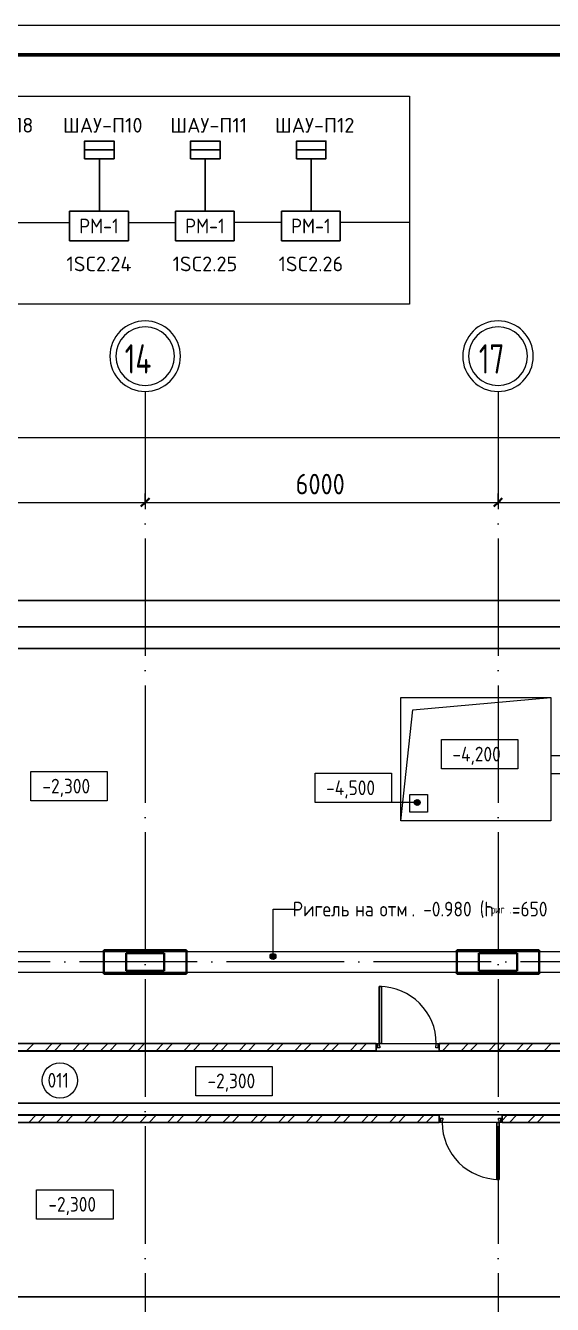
# Model space of a CAD drawing. Header units: millimetres. Extents: x -1073752 to 1436911, y -1379358 to 94781.
# Drawn here: x -1019067 to -1010109, y -777938 to -756179 of the extents above; entities that cross this region are included whole.
import ezdxf
from ezdxf.enums import TextEntityAlignment as Align

# ---------------------------------------------------------------- set-up
doc = ezdxf.new("R2010")
doc.units = ezdxf.units.MM
doc.set_wipeout_variables(frame=1)
doc.linetypes.add('ADSK_Линия сетки', pattern=[25, 20, -2.5, 0, -2.5])
doc.linetypes.add('ADSK_Сверху', pattern=[450, 300, -150])
for name, color, linetype, lineweight in [('RC-Линии_связи-Адресные', 5, 'Continuous', 50), ('RC-Прочее_оборудование', 1, 'Continuous', 30), ('Аннотация', 7, 'Continuous', 18), ('АПС', 5, 'Continuous', 30), ('Двери', 252, 'Continuous', 9), ('лс', 5, 'Continuous', 30), ('Марки помещений', 7, 'Continuous', 20), ('Несущие колонны', 7, 'Continuous', 18), ('Оси', 252, 'Continuous', 9), ('Отметки', 7, 'Continuous', 9), ('ОФ_рамка', 8, 'Continuous', 60), ('Перекрытие', 252, 'Continuous', 18), ('Размеры', 250, 'Continuous', 9), ('Стены наружные', 7, 'Continuous', 18)]:
    doc.layers.add(name, color=color, linetype=linetype, lineweight=lineweight)
doc.layers.add('Линии', color=7, linetype='Continuous', lineweight=9, true_color=0x00a600)
doc.styles.add('GOST Common', font='', dxfattribs={"width": 0.9, "height": 500})
doc.styles.add('GOST Common_1', font='', dxfattribs={"width": 0.9, "height": 350})
doc.styles.add('GOST Common_2', font='', dxfattribs={"width": 0.9, "height": 250})
doc.styles.add('GOST Common_3', font='', dxfattribs={"height": 3.5})
doc.styles.add('ICOCPEUR', font='isocpeur.ttf', dxfattribs={"height": 250})
doc.styles.add('ISOCPEUR', font='isocpeur.ttf', dxfattribs={"height": 250})
doc.styles.add('RubezhCAD', font='isocpeur.ttf')
doc.styles.get("Standard").update_dxf_attribs({"font": 'arial.ttf'})
doc.styles.get('GOST Common').set_extended_font_data('GOST 2.304 type A')
doc.styles.get('GOST Common_1').set_extended_font_data('GOST Common')
doc.styles.get('GOST Common_2').set_extended_font_data('GOST type B')
doc.styles.get('GOST Common_3').set_extended_font_data('GOST 2.304 type A')

# ---------------------------------------------------------------- blocks, each defined once
blk = doc.blocks.new('подвал')
at = {"layer": 'Аннотация', "lineweight": 9, "true_color": 0x636466}
h = blk.add_hatch(color=251, dxfattribs=at)
edge = h.paths.add_edge_path()
edge.add_arc((-193093, 20356), 50, 0, 360)
at = {"layer": 'Отметки', "true_color": 0x636466}
h = blk.add_hatch(color=251, dxfattribs=at)
edge = h.paths.add_edge_path()
edge.add_arc((-190640, 22974), 50, 0, 360)
at = {"layer": 'Аннотация', "color": 251, "lineweight": 20, "true_color": 0x636466}
for p, q in [((-190229, 23547), (-190229, 24047)), ((-190229, 24047), (-188929, 24047)), ((-188929, 24047), (-188929, 23547)), ((-197213, 23001), (-197213, 23501)), ((-197213, 23501), (-195913, 23501)), ((-195913, 23501), (-195913, 23001)), ((-188929, 23547), (-190229, 23547)), ((-192377, 22974), (-192377, 23474)), ((-192377, 23474), (-191077, 23474)), ((-191077, 23474), (-191077, 22974)), ((-195913, 23001), (-197213, 23001)), ((-191077, 22974), (-192377, 22974)), ((-194406, 17985), (-194406, 18485)), ((-194406, 18485), (-193106, 18485)), ((-193106, 18485), (-193106, 17985)), ((-193106, 17985), (-194406, 17985)), ((-197112, 15886), (-197112, 16386)), ((-197112, 16386), (-195812, 16386)), ((-195812, 16386), (-195812, 15886)), ((-195812, 15886), (-197112, 15886))]:
    blk.add_line(p, q, dxfattribs=at)
at = {"layer": 'Аннотация', "color": 251, "lineweight": 9, "true_color": 0x636466}
for p, q in [((-193093, 21161), (-192735, 21161)), ((-193093, 20356), (-193093, 21161))]:
    blk.add_line(p, q, dxfattribs=at)
blk.add_circle((-193093, 20356), 50, dxfattribs=at)
at = {"layer": 'Двери', "color": 251, "lineweight": 30, "true_color": 0x636466}
for p, q in [((-191287, 19842), (-191247, 19842)), ((-191287, 18872), (-191287, 19842)), ((-191247, 19842), (-191247, 18872)), ((-191247, 18872), (-191287, 18872)), ((-189287, 16562), (-189287, 17532)), ((-189287, 17532), (-189247, 17532)), ((-189247, 17532), (-189247, 16562)), ((-189247, 16562), (-189287, 16562))]:
    blk.add_line(p, q, dxfattribs=at)
at = {"layer": 'Двери', "color": 251, "true_color": 0x636466}
for p, q in [((-191337, 18872), (-191317, 18872)), ((-191337, 18802), (-191337, 18872)), ((-191317, 18802), (-191337, 18802)), ((-191317, 18872), (-191287, 18872)), ((-191317, 18802), (-191317, 18872)), ((-191317, 18872), (-191317, 18802)), ((-191277, 18802), (-191317, 18802)), ((-191287, 18872), (-191287, 18832)), ((-191287, 18832), (-191277, 18832)), ((-191277, 18832), (-191277, 18802)), ((-190327, 18832), (-190317, 18832)), ((-190327, 18802), (-190327, 18832)), ((-190287, 18802), (-190327, 18802)), ((-190317, 18872), (-190287, 18872)), ((-190317, 18832), (-190317, 18872)), ((-190287, 18872), (-190287, 18802)), ((-190287, 18872), (-190267, 18872)), ((-190287, 18802), (-190287, 18872)), ((-190267, 18802), (-190287, 18802)), ((-190267, 18872), (-190267, 18802)), ((-190267, 17602), (-190247, 17602)), ((-190267, 17532), (-190267, 17602)), ((-190247, 17532), (-190267, 17532)), ((-190247, 17532), (-190247, 17602)), ((-190247, 17602), (-190207, 17602)), ((-190247, 17602), (-190247, 17532)), ((-190217, 17532), (-190247, 17532)), ((-190217, 17572), (-190217, 17532)), ((-190207, 17572), (-190217, 17572)), ((-190207, 17602), (-190207, 17572)), ((-189257, 17602), (-189217, 17602)), ((-189257, 17572), (-189257, 17602)), ((-189247, 17572), (-189257, 17572)), ((-189247, 17532), (-189247, 17572)), ((-189217, 17532), (-189247, 17532)), ((-189217, 17602), (-189217, 17532)), ((-189217, 17532), (-189217, 17602)), ((-189217, 17602), (-189197, 17602)), ((-189197, 17532), (-189217, 17532)), ((-189197, 17602), (-189197, 17532))]:
    blk.add_line(p, q, dxfattribs=at)
for centre, start, end in [((-191287, 18872), 0, 90), ((-189247, 17532), 180, 270)]:
    blk.add_arc(centre, 970, start, end, dxfattribs=at)
at = {"layer": 'Линии', "color": 251, "linetype": 'ADSK_Сверху', "ltscale": 100, "true_color": 0x636466}
for p, q in [((-178222, 23769), (-188367, 23769)), ((-188367, 23769), (-188367, 23469)), ((-188367, 23469), (-178222, 23469)), ((-200827, 20437), (-180362, 20437)), ((-200827, 20087), (-180362, 20087))]:
    blk.add_line(p, q, dxfattribs=at)
at = {"layer": 'Марки помещений', "color": 251, "true_color": 0x636466}
blk.add_circle((-196716, 18245), 300, dxfattribs=at)
at = {"layer": 'Несущие колонны', "color": 251, "lineweight": 40, "true_color": 0x636466}
for p, q in [((-195967, 20062), (-195967, 20462)), ((-195967, 20462), (-194567, 20462)), ((-194567, 20462), (-194567, 20062)), ((-189967, 20062), (-189967, 20462)), ((-189967, 20462), (-188567, 20462)), ((-188567, 20462), (-188567, 20062)), ((-195592, 20112), (-195592, 20412)), ((-195592, 20412), (-194942, 20412)), ((-194942, 20412), (-194942, 20112)), ((-189592, 20112), (-189592, 20412)), ((-189592, 20412), (-188942, 20412)), ((-188942, 20412), (-188942, 20112)), ((-194567, 20062), (-195967, 20062)), ((-194942, 20112), (-195592, 20112)), ((-188567, 20062), (-189967, 20062)), ((-188942, 20112), (-189592, 20112))]:
    blk.add_line(p, q, dxfattribs=at)
at = {"layer": 'Несущие колонны', "color": 251, "true_color": 0x636466}
for p, q in [((-195967, 20462), (-194567, 20462)), ((-195967, 20062), (-195967, 20462)), ((-194567, 20462), (-194567, 20062)), ((-189967, 20462), (-188567, 20462)), ((-189967, 20062), (-189967, 20462)), ((-188567, 20462), (-188567, 20062)), ((-195592, 20412), (-194942, 20412)), ((-195592, 20112), (-195592, 20412)), ((-194942, 20412), (-194942, 20112)), ((-189592, 20412), (-188942, 20412)), ((-189592, 20112), (-189592, 20412)), ((-188942, 20412), (-188942, 20112)), ((-194567, 20062), (-195967, 20062)), ((-194942, 20112), (-195592, 20112)), ((-188567, 20062), (-189967, 20062)), ((-188942, 20112), (-189592, 20112))]:
    blk.add_line(p, q, dxfattribs=at)
at = {"layer": 'Оси', "color": 251, "linetype": 'ADSK_Линия сетки', "ltscale": 100, "true_color": 0x636466}
for p, q in [((-195267, 29968), (-195267, -28468)), ((-189267, 29968), (-189267, -28468)), ((-174384, 25962), (-244528, 25962)), ((-174384, 20262), (-244528, 20262)), ((-174384, 14562), (-244528, 14562))]:
    blk.add_line(p, q, dxfattribs=at)
at = {"layer": 'Оси', "color": 251, "lineweight": 20, "true_color": 0x636466}
for centre, radius, start, end in [((-195267, 30568), 600, 0, 180), ((-189267, 30568), 600, 0, 180), ((-195267, 30568), 500, 0, 180), ((-189267, 30568), 500, 0, 180), ((-195267, 30568), 600, 180, 0), ((-195267, 30568), 500, 180, 0), ((-189267, 30568), 600, 180, 0), ((-189267, 30568), 500, 180, 0)]:
    blk.add_arc(centre, radius, start, end, dxfattribs=at)
at = {"layer": 'Отметки', "color": 251, "lineweight": 20, "true_color": 0x636466}
blk.add_line((-190640, 22974), (-191727, 22974), dxfattribs=at)
at = {"layer": 'Отметки', "color": 251, "true_color": 0x636466}
blk.add_circle((-190640, 22974), 50, dxfattribs=at)
at = {"layer": 'Перекрытие', "color": 251, "true_color": 0x636466}
for p, q in [((-190917, 24762), (-188367, 24762)), ((-190917, 22662), (-190917, 24762)), ((-190718, 24551), (-188367, 24762)), ((-188367, 24762), (-188367, 22662)), ((-190917, 22662), (-190718, 24551)), ((-190767, 23112), (-190467, 23112)), ((-190767, 22812), (-190767, 23112)), ((-190467, 23112), (-190467, 22812)), ((-188367, 22662), (-190917, 22662)), ((-190467, 22812), (-190767, 22812)), ((-191247, 18872), (-190317, 18872)), ((-189287, 17532), (-190217, 17532))]:
    blk.add_line(p, q, dxfattribs=at)
at = {"layer": 'Размеры', "color": 251, "lineweight": 20, "true_color": 0x636466}
for p, q in [((-231217, 29184), (-177317, 29184)), ((-201217, 28080), (-195267, 28080)), ((-195267, 28080), (-195267, 28230)), ((-195267, 28080), (-195267, 28230)), ((-195267, 28080), (-195267, 28030)), ((-195267, 28080), (-189267, 28080)), ((-195267, 28080), (-195267, 28030)), ((-189267, 28080), (-189267, 28230)), ((-189267, 28080), (-189267, 28230)), ((-189267, 28080), (-189267, 28030)), ((-189267, 28080), (-180167, 28080)), ((-189267, 28080), (-189267, 28030))]:
    blk.add_line(p, q, dxfattribs=at)
at = {"layer": 'Размеры', "color": 251, "lineweight": 40, "true_color": 0x636466}
for p, q in [((-195267, 28080), (-195338, 28009)), ((-195267, 28080), (-195338, 28009)), ((-195267, 28080), (-195196, 28151)), ((-195267, 28080), (-195196, 28151)), ((-189267, 28080), (-189338, 28009)), ((-189267, 28080), (-189338, 28009)), ((-189267, 28080), (-189196, 28151)), ((-189267, 28080), (-189196, 28151))]:
    blk.add_line(p, q, dxfattribs=at)
at = {"layer": 'Стены наружные', "color": 251, "lineweight": 30, "true_color": 0x636466}
for p, q in [((-177017, 26412), (-231517, 26412)), ((-200827, 25962), (-185477, 25962)), ((-191337, 18872), (-200827, 18872)), ((-200827, 18752), (-191337, 18752)), ((-191337, 18752), (-191337, 18802)), ((-185477, 18872), (-190267, 18872)), ((-190267, 18802), (-190267, 18752)), ((-190267, 18752), (-185477, 18752)), ((-190267, 17652), (-200827, 17652)), ((-190267, 17602), (-190267, 17652)), ((-186677, 17652), (-189197, 17652)), ((-189197, 17652), (-189197, 17602)), ((-200827, 17532), (-190267, 17532)), ((-189197, 17532), (-186797, 17532)), ((-184837, 14562), (-200827, 14562))]:
    blk.add_line(p, q, dxfattribs=at)
at = {"layer": 'Стены наружные', "color": 251, "true_color": 0x636466}
for p, q in [((-185492, 18737), (-200827, 18737)), ((-191337, 18752), (-190267, 18752)), ((-200827, 17667), (-186662, 17667)), ((-189197, 17652), (-190267, 17652))]:
    blk.add_line(p, q, dxfattribs=at)
at = {"layer": 'Стены наружные', "color": 251, "linetype": 'Continuous', "lineweight": 9, "true_color": 0x636466}
for p, q in [((-197282, 18752), (-197162, 18872)), ((-196967, 18752), (-196847, 18872)), ((-196810, 18752), (-196690, 18872)), ((-196496, 18752), (-196376, 18872)), ((-196339, 18752), (-196219, 18872)), ((-196024, 18752), (-195904, 18872)), ((-195867, 18752), (-195747, 18872)), ((-195553, 18752), (-195433, 18872)), ((-195396, 18752), (-195276, 18872)), ((-195081, 18752), (-194961, 18872)), ((-194924, 18752), (-194804, 18872)), ((-194610, 18752), (-194490, 18872)), ((-194453, 18752), (-194333, 18872)), ((-194139, 18752), (-194019, 18872)), ((-193981, 18752), (-193861, 18872)), ((-193667, 18752), (-193547, 18872)), ((-193510, 18752), (-193390, 18872)), ((-193196, 18752), (-193076, 18872)), ((-193038, 18752), (-192918, 18872)), ((-192724, 18752), (-192604, 18872)), ((-192567, 18752), (-192447, 18872)), ((-192253, 18752), (-192133, 18872)), ((-192096, 18752), (-191976, 18872)), ((-191781, 18752), (-191661, 18872)), ((-191624, 18752), (-191504, 18872)), ((-190267, 18852), (-190247, 18872)), ((-190210, 18752), (-190090, 18872)), ((-189895, 18752), (-189775, 18872)), ((-189738, 18752), (-189618, 18872)), ((-189424, 18752), (-189304, 18872)), ((-189267, 18752), (-189147, 18872)), ((-188952, 18752), (-188832, 18872)), ((-188795, 18752), (-188675, 18872)), ((-188481, 18752), (-188361, 18872)), ((-197244, 17532), (-197124, 17652)), ((-197087, 17532), (-196967, 17652)), ((-196773, 17532), (-196653, 17652)), ((-196616, 17532), (-196496, 17652)), ((-196301, 17532), (-196181, 17652)), ((-196144, 17532), (-196024, 17652)), ((-195830, 17532), (-195710, 17652)), ((-195673, 17532), (-195553, 17652)), ((-195359, 17532), (-195239, 17652)), ((-195201, 17532), (-195081, 17652)), ((-194887, 17532), (-194767, 17652)), ((-194730, 17532), (-194610, 17652)), ((-194416, 17532), (-194296, 17652)), ((-194258, 17532), (-194138, 17652)), ((-193944, 17532), (-193824, 17652)), ((-193787, 17532), (-193667, 17652)), ((-193473, 17532), (-193353, 17652)), ((-193316, 17532), (-193196, 17652)), ((-193001, 17532), (-192881, 17652)), ((-192844, 17532), (-192724, 17652)), ((-192530, 17532), (-192410, 17652)), ((-192373, 17532), (-192253, 17652)), ((-192058, 17532), (-191938, 17652)), ((-191901, 17532), (-191781, 17652)), ((-191587, 17532), (-191467, 17652)), ((-191430, 17532), (-191310, 17652)), ((-191115, 17532), (-190995, 17652)), ((-190958, 17532), (-190838, 17652)), ((-190644, 17532), (-190524, 17652)), ((-190487, 17532), (-190367, 17652)), ((-189197, 17564), (-189109, 17652)), ((-189072, 17532), (-188952, 17652)), ((-188758, 17532), (-188638, 17652)), ((-188601, 17532), (-188481, 17652))]:
    blk.add_line(p, q, dxfattribs=at)
at = {"layer": 'Аннотация', "color": 251, "true_color": 0x636466, "width": 0.9}
for s, height, style, p in [('Ригель', 250, 'GOST Common_2', (-192758, 21036)), ('на', 250, 'GOST Common_2', (-191698, 21036)), ('отм', 250, 'GOST Common_2', (-191281, 21036)), ('. -0.980 (h', 250, 'GOST Common_2', (-190739, 21036)), ('риг', 138.8, 'GOST Common_3', (-189390, 21085)), ('=650', 250, 'GOST Common_2', (-189031, 21036)), ('.', 139, 'GOST Common_3', (-189068, 21085))]:
    blk.add_text(s, height=height, dxfattribs=dict(at, style=style)).set_placement(p)
at = {"layer": 'Марки помещений', "color": 251, "true_color": 0x636466, "style": 'GOST Common_2', "width": 0.9}
blk.add_text('011', height=250, dxfattribs=at).set_placement((-196927, 18123))
at = {"layer": 'Оси', "color": 251, "true_color": 0x636466, "style": 'GOST Common', "width": 0.9}
for s, p in [('14', (-195615, 30272)), ('17', (-189594, 30272))]:
    blk.add_text(s, height=500, dxfattribs=at).set_placement(p)
at = {"layer": 'Отметки', "color": 251, "true_color": 0x636466, "style": 'GOST Common_2', "width": 0.9}
for s, p in [('-4,200', (-190042, 23673)), ('-2,300', (-197014, 23128)), ('-4,500', (-192189, 23100)), ('-2,300', (-194207, 18112)), ('-2,300', (-196913, 16013))]:
    blk.add_text(s, height=250, dxfattribs=at).set_placement(p)
at = {"layer": 'Размеры', "color": 251, "lineweight": 20, "true_color": 0x636466, "insert": (-192708, 28567), "char_height": 350, "width": 1059.58, "attachment_point": 1, "line_spacing_factor": 1.022761, "style": 'GOST Common_1'}
blk.add_mtext('6000', dxfattribs=at)
blk = doc.blocks.new('А0')
at = {"layer": 'ОФ_рамка', "color": 0, "linetype": 'Continuous', "lineweight": 5, "ltscale": 100}
blk.add_lwpolyline([(341068, -309617), (222168, -309617)], dxfattribs=at)
at = {"layer": 'ОФ_рамка', "color": 0, "linetype": 'Continuous', "ltscale": 100}
blk.add_lwpolyline([(340568, -310117), (224168, -310117)], dxfattribs=at)
blk = doc.blocks.new('РМ1')
at = {"layer": 'RC-Прочее_оборудование'}
blk.add_point((0, 0), dxfattribs=at)
blk.add_wipeout([(5, 2.5), (5, -2.5), (-5, -2.5), (-5, 2.5)]).dxf.layer = 'RC-Прочее_оборудование'
blk.add_wipeout([(-5, -2.5), (-5, 2.5), (5, 2.5), (5, -2.5)]).dxf.layer = 'RC-Прочее_оборудование'
for p, q in [((-5, 2.5), (5, 2.5)), ((-5, -2.5), (-5, 2.5)), ((-5, 2.5), (-5, 2.5)), ((5, 2.5), (5, -2.5)), ((5, -2.5), (-5, -2.5))]:
    blk.add_line(p, q, dxfattribs=at)
at = {"layer": 'RC-Прочее_оборудование', "ltscale": 100, "style": 'ISOCPEUR', "width": 0.9}
blk.add_text('РМ-1', height=2.5, dxfattribs=at).set_placement((0, 0), align=Align.MIDDLE)
at = {"layer": 'RC-Прочее_оборудование'}
blk.add_attdef('PSTN', text='', height=2.5, dxfattribs=at).set_placement((5.72, 2.54), align=Align.BOTTOM_CENTER)

msp = doc.modelspace()

# ---------------------------------------------------------------- linework, layer by layer
at = {"layer": 'АПС', "color": 7, "lineweight": 30}
for points in [[(-1017562.7, -758145.4), (-1018062.7, -758145.4), (-1018062.7, -758445.4), (-1017562.7, -758445.4), (-1017562.7, -758145.4), (-1017562.7, -758295.4), (-1018062.7, -758295.4)], [(-1015761.1, -758145.4), (-1016261.1, -758145.4), (-1016261.1, -758445.4), (-1015761.1, -758445.4), (-1015761.1, -758145.4), (-1015761.1, -758295.4), (-1016261.1, -758295.4)], [(-1013959.4, -758145.4), (-1014459.4, -758145.4), (-1014459.4, -758445.4), (-1013959.4, -758445.4), (-1013959.4, -758145.4), (-1013959.4, -758295.4), (-1014459.4, -758295.4)]]:
    msp.add_lwpolyline(points, dxfattribs=at)
at = {"layer": 'лс'}
for p, q in [((-1012538.4, -759526.3), (-1020836.5, -759537)), ((-1024265.1, -766778.1), (-1007421.3, -766778.1)), ((-1008249.6, -774514.5), (-1023440.2, -774514.5))]:
    msp.add_line(p, q, dxfattribs=at)
at = {"layer": 'лс', "color": 0, "lineweight": 20}
msp.add_lwpolyline([(-1020836.5, -757383.1), (-1012538.4, -757383.1), (-1012538.4, -760921.9), (-1020836.5, -760921.9)], close=True, dxfattribs=at)
at = {"layer": 'лс', "color": 96, "true_color": 0x008800}
for points in [[(-1017812.7, -759339.3), (-1017812.7, -758445.4)], [(-1016011.1, -759339.3), (-1016011.1, -758445.4)], [(-1014209.4, -759339.3), (-1014209.4, -758445.4)]]:
    msp.add_lwpolyline(points, dxfattribs=at)

# ---------------------------------------------------------------- block references
msp.add_blockref('подвал', (-821766.8, -792372.8))
at = {"layer": 'ОФ_рамка', "color": 0, "lineweight": -2}
msp.add_blockref('А0', (-1295919.6, -446562.6), dxfattribs=at)

# ---------------------------------------------------------------- texts
at = {"layer": 'RC-Линии_связи-Адресные', "color": 0, "linetype": 'Continuous', "lineweight": 40, "ltscale": 15, "char_height": 250, "width": 2971.683, "attachment_point": 8, "style": 'ICOCPEUR'}
for s, insert in [('ШАУ-П8', (-1019557.6, -758001.2)), ('ШАУ-П10', (-1017756, -758001.2)), ('ШАУ-П11', (-1015954.3, -758001.2)), ('ШАУ-П12', (-1014152.6, -758001.2))]:
    msp.add_mtext(s, dxfattribs=dict(at, insert=insert))

# ---------------------------------------------------------------- next in the draw order: block references
ref = msp.add_blockref('РМ1', (-1017819.6, -759589.5), dxfattribs=dict(xscale=100, yscale=100, zscale=100))
ref.add_attrib('PSTN', '1SC2.24', dxfattribs={"layer": 'RC-Прочее_оборудование', "color": 0, "height": 250, "style": 'RubezhCAD'}).set_placement((-1017819.6, -760109.5), align=Align.TOP_CENTER)
ref = msp.add_blockref('РМ1', (-1016017.9, -759589.5), dxfattribs=dict(xscale=100, yscale=100, zscale=100))
ref.add_attrib('PSTN', '1SC2.25', dxfattribs={"layer": 'RC-Прочее_оборудование', "color": 0, "height": 250, "style": 'RubezhCAD'}).set_placement((-1016017.9, -760109.5), align=Align.TOP_CENTER)
ref = msp.add_blockref('РМ1', (-1014216.2, -759589.5), dxfattribs=dict(xscale=100, yscale=100, zscale=100))
ref.add_attrib('PSTN', '1SC2.26', dxfattribs={"layer": 'RC-Прочее_оборудование', "color": 0, "height": 250, "style": 'RubezhCAD'}).set_placement((-1014216.2, -760109.5), align=Align.TOP_CENTER)

doc.saveas('drawing.dxf')
